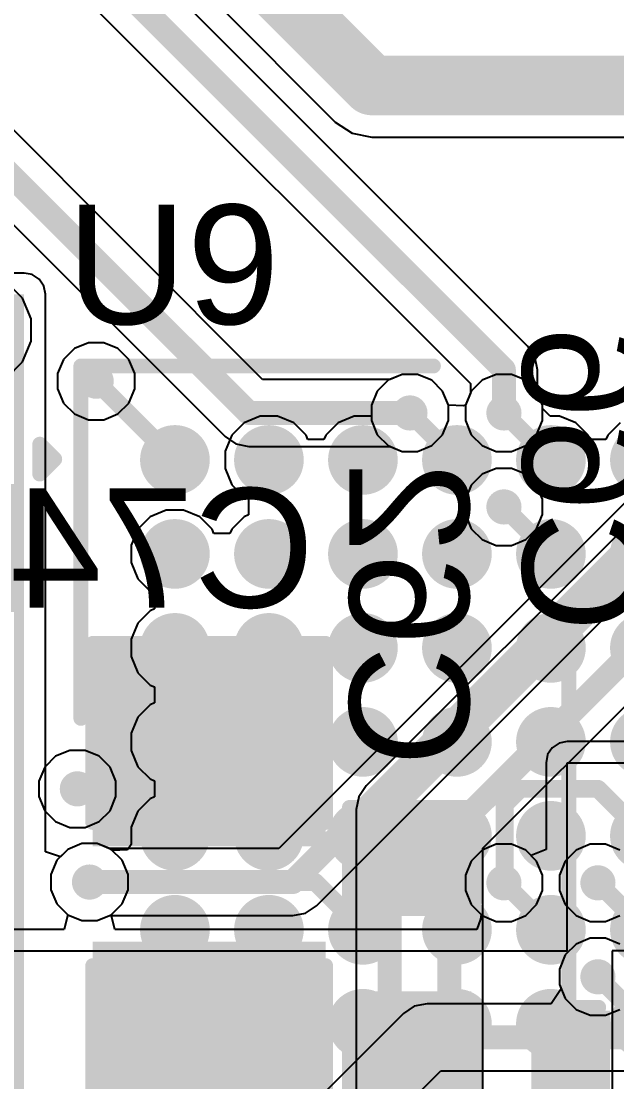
# Model space of a CAD drawing. Header units: inches. Extents: x 0 to 5376, y 0 to 5416.
# Drawn here: x 27.85 to 32.92, y 25.5 to 34.53 of the extents above; entities that cross this region are included whole.
import ezdxf

# ---------------------------------------------------------------- set-up
doc = ezdxf.new("R2010")
doc.units = ezdxf.units.IN
for name, color, linetype in [('Bottom Layer', 5, 'Continuous'), ('Bottom Overlay', 54, 'Continuous'), ('Bottom Paste', 16, 'Continuous'), ('Bottom Solder', 6, 'Continuous'), ('Layer 1', 16, 'Continuous'), ('Layer 2', 76, 'Continuous'), ('Top Layer', 1, 'Continuous'), ('Top Overlay', 2, 'Continuous'), ('Top Paste', 8, 'Continuous'), ('Top Solder', 216, 'Continuous'), ('Via Holes', 16, 'Continuous')]:
    doc.layers.add(name, color=color, linetype=linetype)
doc.styles.add('Arial', font='', dxfattribs={"height": 0.2})
doc.styles.get('Arial').set_extended_font_data('Arial')

msp = doc.modelspace()

# ---------------------------------------------------------------- hatches: boundary and pattern name
at = {"layer": 'Bottom Layer'}
h = msp.add_hatch(color=5, dxfattribs=at)
edge = h.paths.add_edge_path()
edge.add_arc((28.4895, 31.4675), 0.15, 0, 360)
h = msp.add_hatch(color=5, dxfattribs=at)
edge = h.paths.add_edge_path()
edge.add_arc((31.1598, 31.1972), 0.15, 0, 360)
h = msp.add_hatch(color=5, dxfattribs=at)
edge = h.paths.add_edge_path()
edge.add_arc((31.9598, 31.1972), 0.15, 0, 360)
h = msp.add_hatch(color=5, dxfattribs=at)
edge = h.paths.add_edge_path()
edge.add_arc((31.9598, 30.3972), 0.15, 0, 360)
for points in [[(30.3404, 29.134), (30.3404, 27.61), (28.5624, 27.61), (28.5624, 29.134)], [(30.7341, 27.737), (31.6231, 27.737), (31.6231, 26.975), (30.7341, 26.975)], [(30.3404, 26.594), (30.3404, 25.07), (28.5624, 25.07), (28.5624, 26.594)], [(30.7341, 26.213), (31.6231, 26.213), (31.6231, 25.451), (30.7341, 25.451)], [(32.3469, 25.4131), (32.3469, 26.0481), (32.8041, 26.0481), (32.8041, 25.4131)]]:
    msp.add_hatch(color=5, dxfattribs=at).paths.add_polyline_path(points)
h = msp.add_hatch(color=5, dxfattribs=at)
edge = h.paths.add_edge_path()
edge.add_arc((28.3298, 27.9972), 0.15, 0, 360)
h = msp.add_hatch(color=5, dxfattribs=at)
edge = h.paths.add_edge_path()
edge.add_arc((28.4329, 27.2036), 0.15, 0, 360)
h = msp.add_hatch(color=5, dxfattribs=at)
edge = h.paths.add_edge_path()
edge.add_arc((31.9598, 27.1972), 0.15, 0, 360)
h = msp.add_hatch(color=5, dxfattribs=at)
edge = h.paths.add_edge_path()
edge.add_arc((32.7598, 27.1972), 0.15, 0, 360)
h = msp.add_hatch(color=5, dxfattribs=at)
edge = h.paths.add_edge_path()
edge.add_arc((32.7598, 26.3972), 0.15, 0, 360)
at = {"layer": 'Bottom Paste'}
for points in [[(30.3404, 29.134), (30.3404, 27.61), (28.5624, 27.61), (28.5624, 29.134)], [(30.7341, 27.737), (31.6231, 27.737), (31.6231, 26.975), (30.7341, 26.975)], [(30.3404, 26.594), (30.3404, 25.07), (28.5624, 25.07), (28.5624, 26.594)], [(30.7341, 26.213), (31.6231, 26.213), (31.6231, 25.451), (30.7341, 25.451)], [(32.3469, 25.4131), (32.3469, 26.0481), (32.8041, 26.0481), (32.8041, 25.4131)]]:
    msp.add_hatch(color=16, dxfattribs=at).paths.add_polyline_path(points)
at = {"layer": 'Bottom Solder'}
for points in [[(30.442, 29.2356), (30.442, 27.5084), (28.4608, 27.5084), (28.4608, 29.2356)], [(30.6741, 27.797), (31.6831, 27.797), (31.6831, 26.915), (30.6741, 26.915)], [(30.442, 26.6956), (30.442, 24.9684), (28.4608, 24.9684), (28.4608, 26.6956)], [(30.6741, 26.273), (31.6831, 26.273), (31.6831, 25.391), (30.6741, 25.391)], [(32.2869, 25.3531), (32.2869, 26.1081), (32.8641, 26.1081), (32.8641, 25.3531)]]:
    msp.add_hatch(color=6, dxfattribs=at).paths.add_polyline_path(points)
at = {"layer": 'Layer 1'}
h = msp.add_hatch(color=16, dxfattribs=at)
edge = h.paths.add_edge_path()
edge.add_arc((28.4895, 31.4675), 0.15, 0, 360)
h = msp.add_hatch(color=16, dxfattribs=at)
edge = h.paths.add_edge_path()
edge.add_arc((31.1598, 31.1972), 0.15, 0, 360)
h = msp.add_hatch(color=16, dxfattribs=at)
edge = h.paths.add_edge_path()
edge.add_arc((31.9598, 31.1972), 0.15, 0, 360)
h = msp.add_hatch(color=16, dxfattribs=at)
edge = h.paths.add_edge_path()
edge.add_arc((31.9598, 30.3972), 0.15, 0, 360)
h = msp.add_hatch(color=16, dxfattribs=at)
edge = h.paths.add_edge_path()
edge.add_arc((28.3298, 27.9972), 0.15, 0, 360)
h = msp.add_hatch(color=16, dxfattribs=at)
edge = h.paths.add_edge_path()
edge.add_arc((28.4329, 27.2036), 0.15, 0, 360)
h = msp.add_hatch(color=16, dxfattribs=at)
edge = h.paths.add_edge_path()
edge.add_arc((31.9598, 27.1972), 0.15, 0, 360)
h = msp.add_hatch(color=16, dxfattribs=at)
edge = h.paths.add_edge_path()
edge.add_arc((32.7598, 27.1972), 0.15, 0, 360)
h = msp.add_hatch(color=16, dxfattribs=at)
edge = h.paths.add_edge_path()
edge.add_arc((32.7598, 26.3972), 0.15, 0, 360)
at = {"layer": 'Layer 2'}
h = msp.add_hatch(color=76, dxfattribs=at)
edge = h.paths.add_edge_path()
edge.add_arc((28.4895, 31.4675), 0.15, 0, 360)
h = msp.add_hatch(color=76, dxfattribs=at)
edge = h.paths.add_edge_path()
edge.add_arc((31.1598, 31.1972), 0.15, 0, 360)
h = msp.add_hatch(color=76, dxfattribs=at)
edge = h.paths.add_edge_path()
edge.add_arc((31.9598, 31.1972), 0.15, 0, 360)
h = msp.add_hatch(color=76, dxfattribs=at)
edge = h.paths.add_edge_path()
edge.add_arc((31.9598, 30.3972), 0.15, 0, 360)
h = msp.add_hatch(color=76, dxfattribs=at)
edge = h.paths.add_edge_path()
edge.add_arc((28.3298, 27.9972), 0.15, 0, 360)
h = msp.add_hatch(color=76, dxfattribs=at)
edge = h.paths.add_edge_path()
edge.add_arc((28.4329, 27.2036), 0.15, 0, 360)
h = msp.add_hatch(color=76, dxfattribs=at)
edge = h.paths.add_edge_path()
edge.add_arc((31.9598, 27.1972), 0.15, 0, 360)
h = msp.add_hatch(color=76, dxfattribs=at)
edge = h.paths.add_edge_path()
edge.add_arc((32.7598, 27.1972), 0.15, 0, 360)
h = msp.add_hatch(color=76, dxfattribs=at)
edge = h.paths.add_edge_path()
edge.add_arc((32.7598, 26.3972), 0.15, 0, 360)
at = {"layer": 'Top Layer'}
msp.add_hatch(color=1, dxfattribs=at).paths.add_polyline_path([(27.8766, 32.2072), (26.9876, 32.2072), (26.9876, 23.0634), (27.8766, 23.0634)])
h = msp.add_hatch(color=1, dxfattribs=at)
edge = h.paths.add_edge_path()
edge.add_arc((28.4895, 31.4675), 0.15, 0, 360)
h = msp.add_hatch(color=1, dxfattribs=at)
edge = h.paths.add_edge_path()
edge.add_arc((31.1598, 31.1972), 0.15, 0, 360)
h = msp.add_hatch(color=1, dxfattribs=at)
edge = h.paths.add_edge_path()
edge.add_arc((31.9598, 31.1972), 0.15, 0, 360)
h = msp.add_hatch(color=1, dxfattribs=at)
edge = h.paths.add_edge_path()
edge.add_arc((29.1598, 30.7972), 0.195, 0, 360)
h = msp.add_hatch(color=1, dxfattribs=at)
edge = h.paths.add_edge_path()
edge.add_arc((29.9598, 30.7972), 0.195, 0, 360)
h = msp.add_hatch(color=1, dxfattribs=at)
edge = h.paths.add_edge_path()
edge.add_arc((30.7598, 30.7972), 0.195, 0, 360)
h = msp.add_hatch(color=1, dxfattribs=at)
edge = h.paths.add_edge_path()
edge.add_arc((31.5598, 30.7972), 0.195, 0, 360)
h = msp.add_hatch(color=1, dxfattribs=at)
edge = h.paths.add_edge_path()
edge.add_arc((32.3598, 30.7972), 0.195, 0, 360)
h = msp.add_hatch(color=1, dxfattribs=at)
edge = h.paths.add_edge_path()
edge.add_arc((31.9598, 30.3972), 0.15, 0, 360)
h = msp.add_hatch(color=1, dxfattribs=at)
edge = h.paths.add_edge_path()
edge.add_arc((29.1598, 29.9972), 0.195, 0, 360)
h = msp.add_hatch(color=1, dxfattribs=at)
edge = h.paths.add_edge_path()
edge.add_arc((29.9598, 29.9972), 0.195, 0, 360)
h = msp.add_hatch(color=1, dxfattribs=at)
edge = h.paths.add_edge_path()
edge.add_arc((30.7598, 29.9972), 0.195, 0, 360)
h = msp.add_hatch(color=1, dxfattribs=at)
edge = h.paths.add_edge_path()
edge.add_arc((31.5598, 29.9972), 0.195, 0, 360)
h = msp.add_hatch(color=1, dxfattribs=at)
edge = h.paths.add_edge_path()
edge.add_arc((32.3598, 29.9972), 0.195, 0, 360)
h = msp.add_hatch(color=1, dxfattribs=at)
edge = h.paths.add_edge_path()
edge.add_arc((29.1598, 29.1972), 0.195, 0, 360)
h = msp.add_hatch(color=1, dxfattribs=at)
edge = h.paths.add_edge_path()
edge.add_arc((29.9598, 29.1972), 0.195, 0, 360)
h = msp.add_hatch(color=1, dxfattribs=at)
edge = h.paths.add_edge_path()
edge.add_arc((30.7598, 29.1972), 0.195, 0, 360)
h = msp.add_hatch(color=1, dxfattribs=at)
edge = h.paths.add_edge_path()
edge.add_arc((31.5598, 29.1972), 0.195, 0, 360)
h = msp.add_hatch(color=1, dxfattribs=at)
edge = h.paths.add_edge_path()
edge.add_arc((32.3598, 29.1972), 0.195, 0, 360)
h = msp.add_hatch(color=1, dxfattribs=at)
edge = h.paths.add_edge_path()
edge.add_arc((29.1598, 28.3972), 0.195, 0, 360)
h = msp.add_hatch(color=1, dxfattribs=at)
edge = h.paths.add_edge_path()
edge.add_arc((29.9598, 28.3972), 0.195, 0, 360)
h = msp.add_hatch(color=1, dxfattribs=at)
edge = h.paths.add_edge_path()
edge.add_arc((30.7598, 28.3972), 0.195, 0, 360)
h = msp.add_hatch(color=1, dxfattribs=at)
edge = h.paths.add_edge_path()
edge.add_arc((31.5598, 28.3972), 0.195, 0, 360)
h = msp.add_hatch(color=1, dxfattribs=at)
edge = h.paths.add_edge_path()
edge.add_arc((32.3598, 28.3972), 0.195, 0, 360)
h = msp.add_hatch(color=1, dxfattribs=at)
edge = h.paths.add_edge_path()
edge.add_arc((28.3298, 27.9972), 0.15, 0, 360)
h = msp.add_hatch(color=1, dxfattribs=at)
edge = h.paths.add_edge_path()
edge.add_arc((29.1598, 27.5972), 0.195, 0, 360)
h = msp.add_hatch(color=1, dxfattribs=at)
edge = h.paths.add_edge_path()
edge.add_arc((29.9598, 27.5972), 0.195, 0, 360)
h = msp.add_hatch(color=1, dxfattribs=at)
edge = h.paths.add_edge_path()
edge.add_arc((30.7598, 27.5972), 0.195, 0, 360)
h = msp.add_hatch(color=1, dxfattribs=at)
edge = h.paths.add_edge_path()
edge.add_arc((31.5598, 27.5972), 0.195, 0, 360)
h = msp.add_hatch(color=1, dxfattribs=at)
edge = h.paths.add_edge_path()
edge.add_arc((32.3598, 27.5972), 0.195, 0, 360)
h = msp.add_hatch(color=1, dxfattribs=at)
edge = h.paths.add_edge_path()
edge.add_arc((28.4329, 27.2036), 0.15, 0, 360)
h = msp.add_hatch(color=1, dxfattribs=at)
edge = h.paths.add_edge_path()
edge.add_arc((31.9598, 27.1972), 0.15, 0, 360)
h = msp.add_hatch(color=1, dxfattribs=at)
edge = h.paths.add_edge_path()
edge.add_arc((32.7598, 27.1972), 0.15, 0, 360)
h = msp.add_hatch(color=1, dxfattribs=at)
edge = h.paths.add_edge_path()
edge.add_arc((29.1598, 26.7972), 0.195, 0, 360)
h = msp.add_hatch(color=1, dxfattribs=at)
edge = h.paths.add_edge_path()
edge.add_arc((29.9598, 26.7972), 0.195, 0, 360)
h = msp.add_hatch(color=1, dxfattribs=at)
edge = h.paths.add_edge_path()
edge.add_arc((30.7598, 26.7972), 0.195, 0, 360)
h = msp.add_hatch(color=1, dxfattribs=at)
edge = h.paths.add_edge_path()
edge.add_arc((31.5598, 26.7972), 0.195, 0, 360)
h = msp.add_hatch(color=1, dxfattribs=at)
edge = h.paths.add_edge_path()
edge.add_arc((32.3598, 26.7972), 0.195, 0, 360)
h = msp.add_hatch(color=1, dxfattribs=at)
edge = h.paths.add_edge_path()
edge.add_arc((32.7598, 26.3972), 0.15, 0, 360)
h = msp.add_hatch(color=1, dxfattribs=at)
edge = h.paths.add_edge_path()
edge.add_arc((29.1598, 25.9972), 0.195, 0, 360)
h = msp.add_hatch(color=1, dxfattribs=at)
edge = h.paths.add_edge_path()
edge.add_arc((29.9598, 25.9972), 0.195, 0, 360)
h = msp.add_hatch(color=1, dxfattribs=at)
edge = h.paths.add_edge_path()
edge.add_arc((30.7598, 25.9972), 0.195, 0, 360)
h = msp.add_hatch(color=1, dxfattribs=at)
edge = h.paths.add_edge_path()
edge.add_arc((31.5598, 25.9972), 0.195, 0, 360)
h = msp.add_hatch(color=1, dxfattribs=at)
edge = h.paths.add_edge_path()
edge.add_arc((32.3598, 25.9972), 0.195, 0, 360)
at = {"layer": 'Top Paste'}
h = msp.add_hatch(color=8, dxfattribs=at)
edge = h.paths.add_edge_path()
edge.add_arc((29.1598, 30.7972), 0.195, 0, 360)
h = msp.add_hatch(color=8, dxfattribs=at)
edge = h.paths.add_edge_path()
edge.add_arc((29.9598, 30.7972), 0.195, 0, 360)
h = msp.add_hatch(color=8, dxfattribs=at)
edge = h.paths.add_edge_path()
edge.add_arc((30.7598, 30.7972), 0.195, 0, 360)
h = msp.add_hatch(color=8, dxfattribs=at)
edge = h.paths.add_edge_path()
edge.add_arc((31.5598, 30.7972), 0.195, 0, 360)
h = msp.add_hatch(color=8, dxfattribs=at)
edge = h.paths.add_edge_path()
edge.add_arc((32.3598, 30.7972), 0.195, 0, 360)
h = msp.add_hatch(color=8, dxfattribs=at)
edge = h.paths.add_edge_path()
edge.add_arc((29.1598, 29.9972), 0.195, 0, 360)
h = msp.add_hatch(color=8, dxfattribs=at)
edge = h.paths.add_edge_path()
edge.add_arc((29.9598, 29.9972), 0.195, 0, 360)
h = msp.add_hatch(color=8, dxfattribs=at)
edge = h.paths.add_edge_path()
edge.add_arc((30.7598, 29.9972), 0.195, 0, 360)
h = msp.add_hatch(color=8, dxfattribs=at)
edge = h.paths.add_edge_path()
edge.add_arc((31.5598, 29.9972), 0.195, 0, 360)
h = msp.add_hatch(color=8, dxfattribs=at)
edge = h.paths.add_edge_path()
edge.add_arc((32.3598, 29.9972), 0.195, 0, 360)
h = msp.add_hatch(color=8, dxfattribs=at)
edge = h.paths.add_edge_path()
edge.add_arc((29.1598, 29.1972), 0.195, 0, 360)
h = msp.add_hatch(color=8, dxfattribs=at)
edge = h.paths.add_edge_path()
edge.add_arc((29.9598, 29.1972), 0.195, 0, 360)
h = msp.add_hatch(color=8, dxfattribs=at)
edge = h.paths.add_edge_path()
edge.add_arc((30.7598, 29.1972), 0.195, 0, 360)
h = msp.add_hatch(color=8, dxfattribs=at)
edge = h.paths.add_edge_path()
edge.add_arc((31.5598, 29.1972), 0.195, 0, 360)
h = msp.add_hatch(color=8, dxfattribs=at)
edge = h.paths.add_edge_path()
edge.add_arc((32.3598, 29.1972), 0.195, 0, 360)
h = msp.add_hatch(color=8, dxfattribs=at)
edge = h.paths.add_edge_path()
edge.add_arc((29.1598, 28.3972), 0.195, 0, 360)
h = msp.add_hatch(color=8, dxfattribs=at)
edge = h.paths.add_edge_path()
edge.add_arc((29.9598, 28.3972), 0.195, 0, 360)
h = msp.add_hatch(color=8, dxfattribs=at)
edge = h.paths.add_edge_path()
edge.add_arc((30.7598, 28.3972), 0.195, 0, 360)
h = msp.add_hatch(color=8, dxfattribs=at)
edge = h.paths.add_edge_path()
edge.add_arc((31.5598, 28.3972), 0.195, 0, 360)
h = msp.add_hatch(color=8, dxfattribs=at)
edge = h.paths.add_edge_path()
edge.add_arc((32.3598, 28.3972), 0.195, 0, 360)
h = msp.add_hatch(color=8, dxfattribs=at)
edge = h.paths.add_edge_path()
edge.add_arc((29.1598, 27.5972), 0.195, 0, 360)
h = msp.add_hatch(color=8, dxfattribs=at)
edge = h.paths.add_edge_path()
edge.add_arc((29.9598, 27.5972), 0.195, 0, 360)
h = msp.add_hatch(color=8, dxfattribs=at)
edge = h.paths.add_edge_path()
edge.add_arc((30.7598, 27.5972), 0.195, 0, 360)
h = msp.add_hatch(color=8, dxfattribs=at)
edge = h.paths.add_edge_path()
edge.add_arc((31.5598, 27.5972), 0.195, 0, 360)
h = msp.add_hatch(color=8, dxfattribs=at)
edge = h.paths.add_edge_path()
edge.add_arc((32.3598, 27.5972), 0.195, 0, 360)
h = msp.add_hatch(color=8, dxfattribs=at)
edge = h.paths.add_edge_path()
edge.add_arc((29.1598, 26.7972), 0.195, 0, 360)
h = msp.add_hatch(color=8, dxfattribs=at)
edge = h.paths.add_edge_path()
edge.add_arc((29.9598, 26.7972), 0.195, 0, 360)
h = msp.add_hatch(color=8, dxfattribs=at)
edge = h.paths.add_edge_path()
edge.add_arc((30.7598, 26.7972), 0.195, 0, 360)
h = msp.add_hatch(color=8, dxfattribs=at)
edge = h.paths.add_edge_path()
edge.add_arc((31.5598, 26.7972), 0.195, 0, 360)
h = msp.add_hatch(color=8, dxfattribs=at)
edge = h.paths.add_edge_path()
edge.add_arc((32.3598, 26.7972), 0.195, 0, 360)
h = msp.add_hatch(color=8, dxfattribs=at)
edge = h.paths.add_edge_path()
edge.add_arc((29.1598, 25.9972), 0.195, 0, 360)
h = msp.add_hatch(color=8, dxfattribs=at)
edge = h.paths.add_edge_path()
edge.add_arc((29.9598, 25.9972), 0.195, 0, 360)
h = msp.add_hatch(color=8, dxfattribs=at)
edge = h.paths.add_edge_path()
edge.add_arc((30.7598, 25.9972), 0.195, 0, 360)
h = msp.add_hatch(color=8, dxfattribs=at)
edge = h.paths.add_edge_path()
edge.add_arc((31.5598, 25.9972), 0.195, 0, 360)
h = msp.add_hatch(color=8, dxfattribs=at)
edge = h.paths.add_edge_path()
edge.add_arc((32.3598, 25.9972), 0.195, 0, 360)
at = {"layer": 'Top Solder'}
h = msp.add_hatch(color=216, dxfattribs=at)
edge = h.paths.add_edge_path()
edge.add_arc((29.1598, 30.7972), 0.2966, 0, 360)
h = msp.add_hatch(color=216, dxfattribs=at)
edge = h.paths.add_edge_path()
edge.add_arc((29.9598, 30.7972), 0.2966, 0, 360)
h = msp.add_hatch(color=216, dxfattribs=at)
edge = h.paths.add_edge_path()
edge.add_arc((30.7598, 30.7972), 0.2966, 0, 360)
h = msp.add_hatch(color=216, dxfattribs=at)
edge = h.paths.add_edge_path()
edge.add_arc((31.5598, 30.7972), 0.2966, 0, 360)
h = msp.add_hatch(color=216, dxfattribs=at)
edge = h.paths.add_edge_path()
edge.add_arc((32.3598, 30.7972), 0.2966, 0, 360)
h = msp.add_hatch(color=216, dxfattribs=at)
edge = h.paths.add_edge_path()
edge.add_arc((33.1598, 30.7972), 0.2966, 0, 360)
h = msp.add_hatch(color=216, dxfattribs=at)
edge = h.paths.add_edge_path()
edge.add_arc((29.1598, 29.9972), 0.2966, 0, 360)
h = msp.add_hatch(color=216, dxfattribs=at)
edge = h.paths.add_edge_path()
edge.add_arc((29.9598, 29.9972), 0.2966, 0, 360)
h = msp.add_hatch(color=216, dxfattribs=at)
edge = h.paths.add_edge_path()
edge.add_arc((30.7598, 29.9972), 0.2966, 0, 360)
h = msp.add_hatch(color=216, dxfattribs=at)
edge = h.paths.add_edge_path()
edge.add_arc((31.5598, 29.9972), 0.2966, 0, 360)
h = msp.add_hatch(color=216, dxfattribs=at)
edge = h.paths.add_edge_path()
edge.add_arc((32.3598, 29.9972), 0.2966, 0, 360)
h = msp.add_hatch(color=216, dxfattribs=at)
edge = h.paths.add_edge_path()
edge.add_arc((33.1598, 29.9972), 0.2966, 0, 360)
h = msp.add_hatch(color=216, dxfattribs=at)
edge = h.paths.add_edge_path()
edge.add_arc((29.1598, 29.1972), 0.2966, 0, 360)
h = msp.add_hatch(color=216, dxfattribs=at)
edge = h.paths.add_edge_path()
edge.add_arc((29.9598, 29.1972), 0.2966, 0, 360)
h = msp.add_hatch(color=216, dxfattribs=at)
edge = h.paths.add_edge_path()
edge.add_arc((30.7598, 29.1972), 0.2966, 0, 360)
h = msp.add_hatch(color=216, dxfattribs=at)
edge = h.paths.add_edge_path()
edge.add_arc((31.5598, 29.1972), 0.2966, 0, 360)
h = msp.add_hatch(color=216, dxfattribs=at)
edge = h.paths.add_edge_path()
edge.add_arc((32.3598, 29.1972), 0.2966, 0, 360)
h = msp.add_hatch(color=216, dxfattribs=at)
edge = h.paths.add_edge_path()
edge.add_arc((33.1598, 29.1972), 0.2966, 0, 360)
h = msp.add_hatch(color=216, dxfattribs=at)
edge = h.paths.add_edge_path()
edge.add_arc((29.1598, 28.3972), 0.2966, 0, 360)
h = msp.add_hatch(color=216, dxfattribs=at)
edge = h.paths.add_edge_path()
edge.add_arc((29.9598, 28.3972), 0.2966, 0, 360)
h = msp.add_hatch(color=216, dxfattribs=at)
edge = h.paths.add_edge_path()
edge.add_arc((30.7598, 28.3972), 0.2966, 0, 360)
h = msp.add_hatch(color=216, dxfattribs=at)
edge = h.paths.add_edge_path()
edge.add_arc((31.5598, 28.3972), 0.2966, 0, 360)
h = msp.add_hatch(color=216, dxfattribs=at)
edge = h.paths.add_edge_path()
edge.add_arc((32.3598, 28.3972), 0.2966, 0, 360)
h = msp.add_hatch(color=216, dxfattribs=at)
edge = h.paths.add_edge_path()
edge.add_arc((33.1598, 28.3972), 0.2966, 0, 360)
h = msp.add_hatch(color=216, dxfattribs=at)
edge = h.paths.add_edge_path()
edge.add_arc((29.1598, 27.5972), 0.2966, 0, 360)
h = msp.add_hatch(color=216, dxfattribs=at)
edge = h.paths.add_edge_path()
edge.add_arc((29.9598, 27.5972), 0.2966, 0, 360)
h = msp.add_hatch(color=216, dxfattribs=at)
edge = h.paths.add_edge_path()
edge.add_arc((30.7598, 27.5972), 0.2966, 0, 360)
h = msp.add_hatch(color=216, dxfattribs=at)
edge = h.paths.add_edge_path()
edge.add_arc((31.5598, 27.5972), 0.2966, 0, 360)
h = msp.add_hatch(color=216, dxfattribs=at)
edge = h.paths.add_edge_path()
edge.add_arc((32.3598, 27.5972), 0.2966, 0, 360)
h = msp.add_hatch(color=216, dxfattribs=at)
edge = h.paths.add_edge_path()
edge.add_arc((33.1598, 27.5972), 0.2966, 0, 360)
h = msp.add_hatch(color=216, dxfattribs=at)
edge = h.paths.add_edge_path()
edge.add_arc((29.1598, 26.7972), 0.2966, 0, 360)
h = msp.add_hatch(color=216, dxfattribs=at)
edge = h.paths.add_edge_path()
edge.add_arc((29.9598, 26.7972), 0.2966, 0, 360)
h = msp.add_hatch(color=216, dxfattribs=at)
edge = h.paths.add_edge_path()
edge.add_arc((30.7598, 26.7972), 0.2966, 0, 360)
h = msp.add_hatch(color=216, dxfattribs=at)
edge = h.paths.add_edge_path()
edge.add_arc((31.5598, 26.7972), 0.2966, 0, 360)
h = msp.add_hatch(color=216, dxfattribs=at)
edge = h.paths.add_edge_path()
edge.add_arc((32.3598, 26.7972), 0.2966, 0, 360)
h = msp.add_hatch(color=216, dxfattribs=at)
edge = h.paths.add_edge_path()
edge.add_arc((33.1598, 26.7972), 0.2966, 0, 360)
h = msp.add_hatch(color=216, dxfattribs=at)
edge = h.paths.add_edge_path()
edge.add_arc((29.1598, 25.9972), 0.2966, 0, 360)
h = msp.add_hatch(color=216, dxfattribs=at)
edge = h.paths.add_edge_path()
edge.add_arc((29.9598, 25.9972), 0.2966, 0, 360)
h = msp.add_hatch(color=216, dxfattribs=at)
edge = h.paths.add_edge_path()
edge.add_arc((30.7598, 25.9972), 0.2966, 0, 360)
h = msp.add_hatch(color=216, dxfattribs=at)
edge = h.paths.add_edge_path()
edge.add_arc((31.5598, 25.9972), 0.2966, 0, 360)
h = msp.add_hatch(color=216, dxfattribs=at)
edge = h.paths.add_edge_path()
edge.add_arc((32.3598, 25.9972), 0.2966, 0, 360)
h = msp.add_hatch(color=216, dxfattribs=at)
edge = h.paths.add_edge_path()
edge.add_arc((33.1598, 25.9972), 0.2966, 0, 360)
at = {"layer": 'Via Holes'}
h = msp.add_hatch(color=7, dxfattribs=at)
edge = h.paths.add_edge_path()
edge.add_arc((28.4895, 31.4675), 0.1, 0, 360)
h = msp.add_hatch(color=7, dxfattribs=at)
edge = h.paths.add_edge_path()
edge.add_arc((31.1598, 31.1972), 0.1, 0, 360)
h = msp.add_hatch(color=7, dxfattribs=at)
edge = h.paths.add_edge_path()
edge.add_arc((31.9598, 31.1972), 0.1, 0, 360)
h = msp.add_hatch(color=7, dxfattribs=at)
edge = h.paths.add_edge_path()
edge.add_arc((31.9598, 30.3972), 0.1, 0, 360)
h = msp.add_hatch(color=7, dxfattribs=at)
edge = h.paths.add_edge_path()
edge.add_arc((28.3298, 27.9972), 0.1, 0, 360)
h = msp.add_hatch(color=7, dxfattribs=at)
edge = h.paths.add_edge_path()
edge.add_arc((28.4329, 27.2036), 0.1, 0, 360)
h = msp.add_hatch(color=7, dxfattribs=at)
edge = h.paths.add_edge_path()
edge.add_arc((31.9598, 27.1972), 0.1, 0, 360)
h = msp.add_hatch(color=7, dxfattribs=at)
edge = h.paths.add_edge_path()
edge.add_arc((32.7598, 27.1972), 0.1, 0, 360)
h = msp.add_hatch(color=7, dxfattribs=at)
edge = h.paths.add_edge_path()
edge.add_arc((32.7598, 26.3972), 0.1, 0, 360)

# ---------------------------------------------------------------- linework, layer by layer
at = {"layer": 'Bottom Layer'}
for p, q in [((29.9062, 31.4821), (21.8265, 39.5618)), ((32.1612, 31.767), (24.3665, 39.5618)), ((21.4236, 39.1589), (29.5868, 30.9958)), ((23.9636, 39.1589), (31.6749, 31.4476)), ((27.8625, 32.1731), (27.7281, 32.3075)), ((27.9352, 31.9974), (27.8625, 32.1731)), ((27.9352, 31.8074), (27.9352, 31.9974)), ((27.8625, 31.6317), (27.9352, 31.8074)), ((32.223, 31.6746), (32.1612, 31.767)), ((32.1612, 31.767), (32.1612, 31.767)), ((27.7281, 31.4973), (27.8625, 31.6317)), ((32.2447, 31.5656), (32.223, 31.6746)), ((31.0946, 31.525), (30.991, 31.4821)), ((31.225, 31.525), (31.0946, 31.525)), ((31.3455, 31.4751), (31.225, 31.525)), ((32.2447, 31.366), (32.2447, 31.5656)), ((32.2447, 31.5656), (32.2447, 31.5656)), ((30.991, 31.4821), (29.9062, 31.4821)), ((31.4377, 31.3829), (31.3455, 31.4751)), ((31.6749, 31.4476), (31.6749, 31.366)), ((31.4876, 31.2624), (31.4377, 31.3829)), ((31.6749, 31.366), (31.632, 31.2624)), ((32.2876, 31.2624), (32.2447, 31.366)), ((31.4876, 31.132), (31.4876, 31.2624)), ((31.632, 31.2624), (31.632, 31.132)), ((32.2876, 31.132), (32.2876, 31.2624)), ((31.4377, 31.0115), (31.4876, 31.132)), ((31.632, 31.132), (31.6819, 31.0115)), ((32.2377, 31.0115), (32.2876, 31.132)), ((29.5868, 30.9958), (29.5868, 30.9958)), ((29.5868, 30.9958), (29.6792, 30.934)), ((31.3455, 30.9193), (31.4377, 31.0115)), ((31.6819, 31.0115), (31.7741, 30.9193)), ((32.1455, 30.9193), (32.2377, 31.0115)), ((29.6792, 30.934), (29.7882, 30.9123)), ((29.7882, 30.9123), (30.991, 30.9123)), ((30.991, 30.9123), (31.0946, 30.8694)), ((31.225, 30.8694), (31.3455, 30.9193)), ((31.7741, 30.9193), (31.8946, 30.8694)), ((32.025, 30.8694), (32.1455, 30.9193)), ((31.0946, 30.8694), (31.225, 30.8694)), ((31.8946, 30.8694), (32.025, 30.8694)), ((32.43, 28.3871), (32.3712, 28.3478)), ((32.4994, 28.4009), (32.43, 28.3871)), ((35.5596, 28.4009), (32.4994, 28.4009)), ((32.3319, 28.289), (32.3181, 28.2196)), ((32.3712, 28.3478), (32.3319, 28.289)), ((32.3181, 28.2196), (32.3181, 27.4821)), ((32.4994, 26.6194), (32.4994, 28.2196)), ((32.4994, 28.2196), (35.5596, 28.2196)), ((28.2472, 27.4815), (28.155, 27.3893)), ((28.3677, 27.5314), (28.2472, 27.4815)), ((28.4981, 27.5314), (28.3677, 27.5314)), ((28.6186, 27.4815), (28.4981, 27.5314)), ((28.7108, 27.3893), (28.6186, 27.4815)), ((31.7741, 27.4751), (31.6819, 27.3829)), ((31.8946, 27.525), (31.7741, 27.4751)), ((32.025, 27.525), (31.8946, 27.525)), ((32.1455, 27.4751), (32.025, 27.525)), ((32.1911, 27.4295), (32.1455, 27.4751)), ((32.3181, 27.4821), (32.1911, 27.4295)), ((28.155, 27.3893), (28.1051, 27.2688)), ((28.7607, 27.2688), (28.7108, 27.3893)), ((31.6819, 27.3829), (31.632, 27.2624)), ((28.1051, 27.2688), (28.1051, 27.1384)), ((28.7607, 27.1384), (28.7607, 27.2688)), ((31.632, 27.2624), (31.632, 27.132)), ((28.1051, 27.1384), (28.155, 27.0179)), ((28.7108, 27.0179), (28.7607, 27.1384)), ((31.632, 27.132), (31.6819, 27.0115)), ((28.155, 27.0179), (28.2452, 26.9277)), ((28.6206, 26.9277), (28.7108, 27.0179)), ((31.6819, 27.0115), (31.7657, 26.9277)), ((28.245, 26.9165), (28.2172, 26.8007)), ((28.2452, 26.9277), (28.245, 26.9165)), ((28.6208, 26.9165), (28.6206, 26.9277)), ((28.6486, 26.8007), (28.6208, 26.9165)), ((31.7657, 26.9277), (31.762, 26.8877)), ((31.762, 26.8877), (31.7286, 26.8007)), ((28.2172, 26.8007), (25.9386, 26.8007)), ((31.7286, 26.8007), (28.6486, 26.8007)), ((25.9386, 26.6194), (32.4994, 26.6194)), ((33.3184, 26.6194), (32.8804, 26.6194)), ((32.8804, 26.6194), (32.8804, 24.4858))]:
    msp.add_line(p, q, dxfattribs=at)
at = {"layer": 'Bottom Layer', "const_width": 0.2032}
for points in [[(20.8534, 40.132), (29.7882, 31.1972)], [(23.3934, 40.132), (31.9598, 31.5656)], [(31.9598, 31.1972), (31.9598, 31.5656)], [(29.7882, 31.1972), (31.1598, 31.1972)]]:
    msp.add_lwpolyline(points, dxfattribs=at)
at = {"layer": 'Bottom Layer', "const_width": 0.1016}
for points in [[(31.909, 31.5656, 1), (32.0106, 31.5656, 1)], [(31.909, 31.5656, 1), (32.0106, 31.5656, 1)], [(29.7374, 31.1972, 1), (29.839, 31.1972, 1)], [(29.7374, 31.1972, 1), (29.839, 31.1972, 1)], [(31.109, 31.1972, 1), (31.2106, 31.1972, 1)], [(31.909, 31.1972, 1), (32.0106, 31.1972, 1)]]:
    msp.add_lwpolyline(points, format="xyb", close=True, dxfattribs=at)
at = {"layer": 'Bottom Overlay', "const_width": 0.127}
for points in [[(32.512, 29.2608), (32.5374, 29.2862)], [(28.4608, 29.2356), (30.442, 29.2356)], [(28.4608, 27.7116), (28.4608, 29.2356)], [(30.442, 27.7116), (30.442, 29.2356)], [(32.512, 26.137), (32.512, 29.2608)], [(30.6452, 27.8386), (31.712, 27.8386)], [(30.6452, 27.0512), (30.6452, 27.8386)], [(31.712, 27.0512), (31.712, 27.8386)], [(28.4608, 24.9684), (28.4608, 26.4924)], [(30.442, 24.9684), (30.442, 26.4924)], [(30.6452, 25.3494), (30.6452, 26.1368)], [(31.712, 25.3494), (31.712, 26.1368)], [(32.258, 26.137), (32.766, 26.137)], [(32.258, 25.3242), (32.258, 26.137)]]:
    msp.add_lwpolyline(points, dxfattribs=at)
at = {"layer": 'Bottom Overlay', "const_width": 0.0635}
for points in [[(32.5057, 29.2862, 1), (32.5691, 29.2862, 1)], [(28.429, 29.2356, 1), (28.4925, 29.2356, 1)], [(28.429, 29.2356, 1), (28.4925, 29.2356, 1)], [(30.4102, 29.2356, 1), (30.4737, 29.2356, 1)], [(30.4102, 29.2356, 1), (30.4737, 29.2356, 1)], [(32.4802, 29.2608, 1), (32.5438, 29.2608, 1)], [(32.4802, 29.2608, 1), (32.5438, 29.2608, 1)], [(30.6134, 27.8386, 1), (30.6769, 27.8386, 1)], [(30.6134, 27.8386, 1), (30.6769, 27.8386, 1)], [(31.6802, 27.8386, 1), (31.7437, 27.8386, 1)], [(31.6802, 27.8386, 1), (31.7437, 27.8386, 1)], [(28.429, 27.7116, 1), (28.4925, 27.7116, 1)], [(30.4102, 27.7116, 1), (30.4737, 27.7116, 1)], [(30.6134, 27.0512, 1), (30.6769, 27.0512, 1)], [(31.6802, 27.0512, 1), (31.7437, 27.0512, 1)], [(28.429, 26.4924, 1), (28.4925, 26.4924, 1)], [(30.4102, 26.4924, 1), (30.4737, 26.4924, 1)], [(30.6134, 26.1368, 1), (30.6769, 26.1368, 1)], [(31.6802, 26.1368, 1), (31.7437, 26.1368, 1)], [(32.2263, 26.137, 1), (32.2897, 26.137, 1)], [(32.2263, 26.137, 1), (32.2897, 26.137, 1)], [(32.4802, 26.137, 1), (32.5438, 26.137, 1)], [(32.7343, 26.137, 1), (32.7978, 26.137, 1)]]:
    msp.add_lwpolyline(points, format="xyb", close=True, dxfattribs=at)
at = {"layer": 'Layer 1'}
for p, q in [((27.8625, 32.1731), (27.7281, 32.3075)), ((27.9352, 31.9974), (27.8625, 32.1731)), ((27.9352, 31.8074), (27.9352, 31.9974)), ((27.8625, 31.6317), (27.9352, 31.8074)), ((27.7281, 31.4973), (27.8625, 31.6317)), ((31.0946, 31.525), (30.9741, 31.4751)), ((31.225, 31.525), (31.0946, 31.525)), ((31.3455, 31.4751), (31.225, 31.525)), ((31.8946, 31.525), (31.7741, 31.4751)), ((32.025, 31.525), (31.8946, 31.525)), ((32.1455, 31.4751), (32.025, 31.525)), ((30.9741, 31.4751), (30.8819, 31.3829)), ((31.4377, 31.3829), (31.3455, 31.4751)), ((31.7741, 31.4751), (31.6819, 31.3829)), ((32.2377, 31.3829), (32.1455, 31.4751)), ((30.8819, 31.3829), (30.832, 31.2624)), ((31.4876, 31.2624), (31.4377, 31.3829)), ((31.6819, 31.3829), (31.632, 31.2624)), ((32.2876, 31.2624), (32.2377, 31.3829)), ((30.832, 31.2624), (30.832, 31.132)), ((31.4876, 31.132), (31.4876, 31.2624)), ((31.632, 31.2624), (31.632, 31.132)), ((32.2876, 31.132), (32.2876, 31.2624)), ((30.832, 31.132), (30.8819, 31.0115)), ((31.4377, 31.0115), (31.4876, 31.132)), ((31.632, 31.132), (31.6819, 31.0115)), ((32.2377, 31.0115), (32.2876, 31.132)), ((30.8819, 31.0115), (30.9741, 30.9193)), ((31.3455, 30.9193), (31.4377, 31.0115)), ((31.6819, 31.0115), (31.7741, 30.9193)), ((32.1455, 30.9193), (32.2377, 31.0115)), ((30.9741, 30.9193), (31.0946, 30.8694)), ((31.225, 30.8694), (31.3455, 30.9193)), ((31.7741, 30.9193), (31.8946, 30.8694)), ((32.025, 30.8694), (32.1455, 30.9193)), ((31.0946, 30.8694), (31.225, 30.8694)), ((31.8946, 30.8694), (32.025, 30.8694)), ((33.1803, 30.6242), (30.0446, 27.4885)), ((30.364, 27.0022), (33.6666, 30.3048)), ((28.2472, 27.4815), (28.155, 27.3893)), ((28.3677, 27.5314), (28.2472, 27.4815)), ((28.4981, 27.5314), (28.3677, 27.5314)), ((28.6017, 27.4885), (28.4981, 27.5314)), ((30.0446, 27.4885), (28.6017, 27.4885)), ((31.7741, 27.4751), (31.6819, 27.3829)), ((31.8946, 27.525), (31.7741, 27.4751)), ((32.025, 27.525), (31.8946, 27.525)), ((32.1455, 27.4751), (32.025, 27.525)), ((32.2377, 27.3829), (32.1455, 27.4751)), ((32.5741, 27.4751), (32.4819, 27.3829)), ((32.6946, 27.525), (32.5741, 27.4751)), ((32.825, 27.525), (32.6946, 27.525)), ((32.9455, 27.4751), (32.825, 27.525)), ((28.155, 27.3893), (28.1051, 27.2688)), ((31.6819, 27.3829), (31.632, 27.2624)), ((32.2876, 27.2624), (32.2377, 27.3829)), ((32.4819, 27.3829), (32.432, 27.2624)), ((28.1051, 27.2688), (28.1051, 27.1384)), ((31.632, 27.2624), (31.632, 27.132)), ((32.2876, 27.132), (32.2876, 27.2624)), ((32.432, 27.2624), (32.432, 27.132)), ((28.1051, 27.1384), (28.155, 27.0179)), ((31.632, 27.132), (31.6819, 27.0115)), ((32.2377, 27.0115), (32.2876, 27.132)), ((32.432, 27.132), (32.4819, 27.0115)), ((28.155, 27.0179), (28.2472, 26.9257)), ((30.2716, 26.9404), (30.364, 27.0022)), ((31.6819, 27.0115), (31.7741, 26.9193)), ((32.1455, 26.9193), (32.2377, 27.0115)), ((32.4819, 27.0115), (32.5741, 26.9193)), ((28.2472, 26.9257), (28.3677, 26.8758)), ((28.4981, 26.8758), (28.6017, 26.9187)), ((28.6017, 26.9187), (30.1626, 26.9187)), ((30.1626, 26.9187), (30.2716, 26.9404)), ((30.1626, 26.9187), (30.1626, 26.9187)), ((31.7741, 26.9193), (31.8946, 26.8694)), ((32.025, 26.8694), (32.1455, 26.9193)), ((32.5741, 26.9193), (32.6946, 26.8694)), ((32.825, 26.8694), (32.9455, 26.9193)), ((28.3677, 26.8758), (28.4981, 26.8758)), ((31.8946, 26.8694), (32.025, 26.8694)), ((32.6946, 26.8694), (32.825, 26.8694)), ((32.6946, 26.725), (32.5741, 26.6751)), ((32.825, 26.725), (32.6946, 26.725)), ((32.9455, 26.6751), (32.825, 26.725)), ((32.5741, 26.6751), (32.4819, 26.5829)), ((32.4819, 26.5829), (32.432, 26.4624)), ((32.432, 26.4624), (32.432, 26.332)), ((32.4475, 26.2947), (32.3626, 26.1677)), ((32.432, 26.332), (32.4475, 26.2947)), ((31.1966, 26.146), (31.1042, 26.0842)), ((31.3056, 26.1677), (31.1966, 26.146)), ((32.3626, 26.1677), (31.3056, 26.1677)), ((31.1042, 26.0842), (30.1584, 25.1384)), ((31.1042, 26.0842), (31.1042, 26.0842)), ((30.6447, 24.819), (31.4236, 25.5979)), ((31.4236, 25.5979), (34.6922, 25.5979))]:
    msp.add_line(p, q, dxfattribs=at)
at = {"layer": 'Layer 1', "const_width": 0.2032}
for points in [[(30.1626, 27.2036), (33.4652, 30.5062)], [(28.4329, 27.2036), (30.1626, 27.2036)], [(30.3598, 24.937), (31.3056, 25.8828)], [(31.3056, 25.8828), (36.2454, 25.8828)]]:
    msp.add_lwpolyline(points, dxfattribs=at)
at = {"layer": 'Layer 1', "const_width": 0.1016}
for points in [[(28.3821, 27.2036, 1), (28.4837, 27.2036, 1)], [(30.1118, 27.2036, 1), (30.2134, 27.2036, 1)], [(30.1118, 27.2036, 1), (30.2134, 27.2036, 1)], [(31.2548, 25.8828, 1), (31.3564, 25.8828, 1)], [(31.2548, 25.8828, 1), (31.3564, 25.8828, 1)]]:
    msp.add_lwpolyline(points, format="xyb", close=True, dxfattribs=at)
at = {"layer": 'Layer 2'}
for p, q in [((35.2497, 32.4848), (30.7866, 28.0217)), ((28.4243, 31.7953), (28.3039, 31.7453)), ((28.5548, 31.7953), (28.4243, 31.7953)), ((28.6752, 31.7453), (28.5548, 31.7953)), ((31.7809, 27.4918), (36.1378, 31.8487)), ((28.3039, 31.7453), (28.2117, 31.6531)), ((28.7674, 31.6531), (28.6752, 31.7453)), ((28.2117, 31.6531), (28.1617, 31.5327)), ((28.8173, 31.5327), (28.7674, 31.6531)), ((28.1617, 31.5327), (28.1617, 31.4022)), ((28.8173, 31.4022), (28.8173, 31.5327)), ((31.0946, 31.525), (30.9741, 31.4751)), ((31.225, 31.525), (31.0946, 31.525)), ((31.3455, 31.4751), (31.225, 31.525)), ((31.8946, 31.525), (31.7741, 31.4751)), ((32.025, 31.525), (31.8946, 31.525)), ((32.1455, 31.4751), (32.025, 31.525)), ((30.9741, 31.4751), (30.8819, 31.3829)), ((31.4377, 31.3829), (31.3455, 31.4751)), ((31.7741, 31.4751), (31.6819, 31.3829)), ((32.2377, 31.3829), (32.1455, 31.4751)), ((28.1617, 31.4022), (28.2117, 31.2818)), ((28.7674, 31.2818), (28.8173, 31.4022)), ((30.8819, 31.3829), (30.832, 31.2624)), ((31.4876, 31.2624), (31.4377, 31.3829)), ((31.6819, 31.3829), (31.632, 31.2624)), ((32.2876, 31.2624), (32.2377, 31.3829)), ((28.2117, 31.2818), (28.3039, 31.1896)), ((28.6752, 31.1896), (28.7674, 31.2818)), ((30.832, 31.2624), (30.832, 31.132)), ((31.4876, 31.132), (31.4876, 31.2624)), ((31.632, 31.2624), (31.632, 31.132)), ((32.2876, 31.132), (32.2876, 31.2624)), ((28.3039, 31.1896), (28.4243, 31.1397)), ((28.5548, 31.1397), (28.6752, 31.1896)), ((28.4243, 31.1397), (28.5548, 31.1397)), ((30.832, 31.132), (30.8819, 31.0115)), ((31.4377, 31.0115), (31.4876, 31.132)), ((31.632, 31.132), (31.6819, 31.0115)), ((32.2377, 31.0115), (32.2876, 31.132)), ((30.8819, 31.0115), (30.9741, 30.9193)), ((31.3455, 30.9193), (31.4377, 31.0115)), ((31.6819, 31.0115), (31.7741, 30.9193)), ((32.1455, 30.9193), (32.2377, 31.0115)), ((30.9741, 30.9193), (31.0946, 30.8694)), ((31.225, 30.8694), (31.3455, 30.9193)), ((31.7741, 30.9193), (31.8946, 30.8694)), ((32.025, 30.8694), (32.1455, 30.9193)), ((31.0946, 30.8694), (31.225, 30.8694)), ((31.8946, 30.8694), (32.025, 30.8694)), ((31.8946, 30.725), (31.7741, 30.6751)), ((32.025, 30.725), (31.8946, 30.725)), ((32.1455, 30.6751), (32.025, 30.725)), ((31.7741, 30.6751), (31.6819, 30.5829)), ((32.2377, 30.5829), (32.1455, 30.6751)), ((31.6819, 30.5829), (31.632, 30.4624)), ((32.2876, 30.4624), (32.2377, 30.5829)), ((31.632, 30.4624), (31.632, 30.332)), ((32.2876, 30.332), (32.2876, 30.4624)), ((31.632, 30.332), (31.6819, 30.2115)), ((32.2377, 30.2115), (32.2876, 30.332)), ((31.6819, 30.2115), (31.7741, 30.1193)), ((32.1455, 30.1193), (32.2377, 30.2115)), ((31.7741, 30.1193), (31.8946, 30.0694)), ((31.8946, 30.0694), (32.025, 30.0694)), ((32.025, 30.0694), (32.1455, 30.1193)), ((28.1441, 28.2751), (28.0519, 28.1829)), ((28.2646, 28.325), (28.1441, 28.2751)), ((28.395, 28.325), (28.2646, 28.325)), ((28.5155, 28.2751), (28.395, 28.325)), ((28.6077, 28.1829), (28.5155, 28.2751)), ((28.0519, 28.1829), (28.002, 28.0624)), ((28.6576, 28.0624), (28.6077, 28.1829)), ((28.002, 28.0624), (28.002, 27.932)), ((28.6576, 27.932), (28.6576, 28.0624)), ((30.7866, 28.0217), (30.7248, 27.9292)), ((28.002, 27.932), (28.0519, 27.8115)), ((28.6077, 27.8115), (28.6576, 27.932)), ((30.7248, 27.9292), (30.7031, 27.8202)), ((28.0519, 27.8115), (28.1441, 27.7193)), ((28.5155, 27.7193), (28.6077, 27.8115)), ((30.7031, 27.8202), (30.7031, 27.8202)), ((30.7031, 27.8202), (30.7031, 23.4971)), ((28.1441, 27.7193), (28.2646, 27.6694)), ((28.395, 27.6694), (28.5155, 27.7193)), ((28.2646, 27.6694), (28.395, 27.6694)), ((28.2472, 27.4815), (28.155, 27.3893)), ((28.3677, 27.5314), (28.2472, 27.4815)), ((28.4981, 27.5314), (28.3677, 27.5314)), ((28.6186, 27.4815), (28.4981, 27.5314)), ((28.7108, 27.3893), (28.6186, 27.4815)), ((31.7809, 23.779), (31.7809, 27.4918)), ((32.5741, 27.4751), (32.4819, 27.3829)), ((32.6946, 27.525), (32.5741, 27.4751)), ((32.825, 27.525), (32.6946, 27.525)), ((32.9455, 27.4751), (32.825, 27.525)), ((28.155, 27.3893), (28.1051, 27.2688)), ((28.7607, 27.2688), (28.7108, 27.3893)), ((32.4819, 27.3829), (32.432, 27.2624)), ((28.1051, 27.2688), (28.1051, 27.1384)), ((28.7607, 27.1384), (28.7607, 27.2688)), ((32.432, 27.2624), (32.432, 27.132)), ((28.1051, 27.1384), (28.155, 27.0179)), ((28.7108, 27.0179), (28.7607, 27.1384)), ((32.432, 27.132), (32.4819, 27.0115)), ((28.155, 27.0179), (28.2472, 26.9257)), ((28.6186, 26.9257), (28.7108, 27.0179)), ((32.4819, 27.0115), (32.5741, 26.9193)), ((28.2472, 26.9257), (28.3677, 26.8758)), ((28.4981, 26.8758), (28.6186, 26.9257)), ((32.5741, 26.9193), (32.6946, 26.8694)), ((32.825, 26.8694), (32.9455, 26.9193)), ((28.3677, 26.8758), (28.4981, 26.8758)), ((32.6946, 26.8694), (32.825, 26.8694)), ((32.6946, 26.725), (32.5741, 26.6751)), ((32.825, 26.725), (32.6946, 26.725)), ((32.9455, 26.6751), (32.825, 26.725)), ((32.5741, 26.6751), (32.4819, 26.5829)), ((32.4819, 26.5829), (32.432, 26.4624)), ((32.432, 26.4624), (32.432, 26.332)), ((32.432, 26.332), (32.4819, 26.2115)), ((32.4819, 26.2115), (32.5741, 26.1193)), ((32.5741, 26.1193), (32.6946, 26.0694)), ((32.825, 26.0694), (32.9455, 26.1193)), ((32.6946, 26.0694), (32.825, 26.0694))]:
    msp.add_line(p, q, dxfattribs=at)
at = {"layer": 'Layer 2', "const_width": 0.2032}
for points in [[(31.496, 27.6098), (36.3728, 32.4866)], [(30.988, 27.8202), (35.5346, 32.3668)], [(30.988, 23.369), (30.988, 27.8202)], [(31.496, 23.661), (31.496, 27.6098)]]:
    msp.add_lwpolyline(points, dxfattribs=at)
at = {"layer": 'Layer 2', "const_width": 0.1016}
for points in [[(30.9372, 27.8202, 1), (31.0388, 27.8202, 1)], [(30.9372, 27.8202, 1), (31.0388, 27.8202, 1)], [(31.4452, 27.6098, 1), (31.5468, 27.6098, 1)], [(31.4452, 27.6098, 1), (31.5468, 27.6098, 1)]]:
    msp.add_lwpolyline(points, format="xyb", close=True, dxfattribs=at)
at = {"layer": 'Top Layer'}
for p, q in [((29.5083, 34.6899), (30.5243, 33.6739)), ((30.5243, 33.6739), (30.6671, 33.5785)), ((30.6671, 33.5785), (30.8356, 33.5449)), ((30.8356, 33.5449), (34.3881, 33.5449)), ((27.8766, 32.3885), (26.9876, 32.3885)), ((27.946, 32.3747), (27.8766, 32.3885)), ((28.0048, 32.3354), (27.946, 32.3747)), ((28.0441, 32.2766), (28.0048, 32.3354)), ((28.0579, 32.2072), (28.0441, 32.2766)), ((28.0579, 27.4614), (28.0579, 32.2072)), ((31.0946, 31.525), (30.9741, 31.4751)), ((31.225, 31.525), (31.0946, 31.525)), ((31.3455, 31.4751), (31.225, 31.525)), ((31.8946, 31.525), (31.7741, 31.4751)), ((32.025, 31.525), (31.8946, 31.525)), ((32.1455, 31.4751), (32.025, 31.525)), ((30.9741, 31.4751), (30.8819, 31.3829)), ((31.4377, 31.3829), (31.3455, 31.4751)), ((31.7741, 31.4751), (31.6819, 31.3829)), ((32.2377, 31.3829), (32.1455, 31.4751)), ((30.8819, 31.3829), (30.832, 31.2624)), ((31.4876, 31.2624), (31.4377, 31.3829)), ((31.6819, 31.3829), (31.632, 31.2624)), ((32.2876, 31.2624), (32.2377, 31.3829)), ((30.832, 31.2624), (30.832, 31.17)), ((31.6146, 31.2564), (31.4876, 31.2624)), ((31.632, 31.2624), (31.6146, 31.2564)), ((32.2876, 31.2356), (32.2876, 31.2624)), ((29.8856, 31.17), (29.7486, 31.1132)), ((30.034, 31.17), (29.8856, 31.17)), ((30.171, 31.1132), (30.034, 31.17)), ((30.6856, 31.17), (30.5486, 31.1132)), ((30.832, 31.17), (30.6856, 31.17)), ((32.3532, 31.17), (32.2876, 31.2356)), ((32.434, 31.17), (32.3532, 31.17)), ((32.571, 31.1132), (32.434, 31.17)), ((29.7486, 31.1132), (29.6438, 31.0084)), ((30.2758, 31.0084), (30.171, 31.1132)), ((30.5486, 31.1132), (30.4438, 31.0084)), ((32.6758, 31.0084), (32.571, 31.1132)), ((32.9486, 31.1132), (32.8438, 31.0084)), ((29.6438, 31.0084), (29.587, 30.8714)), ((30.2911, 30.9716), (30.2758, 31.0084)), ((30.4285, 30.9716), (30.2911, 30.9716)), ((30.4438, 31.0084), (30.4285, 30.9716)), ((32.6911, 30.9716), (32.6758, 31.0084)), ((32.8285, 30.9716), (32.6911, 30.9716)), ((32.8438, 31.0084), (32.8285, 30.9716)), ((29.587, 30.8714), (29.587, 30.723)), ((29.587, 30.723), (29.6438, 30.586)), ((29.6438, 30.586), (29.7486, 30.4812)), ((29.7486, 30.4812), (29.7854, 30.4659)), ((29.7854, 30.4659), (29.7854, 30.3285)), ((29.0856, 30.37), (28.9486, 30.3132)), ((29.234, 30.37), (29.0856, 30.37)), ((29.371, 30.3132), (29.234, 30.37)), ((28.9486, 30.3132), (28.8438, 30.2084)), ((29.4758, 30.2084), (29.371, 30.3132)), ((29.7486, 30.3132), (29.6438, 30.2084)), ((29.7854, 30.3285), (29.7486, 30.3132)), ((28.8438, 30.2084), (28.787, 30.0714)), ((29.4911, 30.1716), (29.4758, 30.2084)), ((29.6285, 30.1716), (29.4911, 30.1716)), ((29.6438, 30.2084), (29.6285, 30.1716)), ((28.787, 30.0714), (28.787, 29.923)), ((28.787, 29.923), (28.8438, 29.786)), ((28.8438, 29.786), (28.9486, 29.6812)), ((28.9486, 29.6812), (28.9854, 29.6659)), ((28.9854, 29.6659), (28.9854, 29.5285)), ((28.9854, 29.5285), (28.9486, 29.5132)), ((28.9486, 29.5132), (28.8438, 29.4084)), ((28.8438, 29.4084), (28.787, 29.2714)), ((28.787, 29.2714), (28.787, 29.123)), ((28.787, 29.123), (28.8438, 28.986)), ((28.8438, 28.986), (28.9486, 28.8812)), ((28.9486, 28.8812), (28.9854, 28.8659)), ((28.9854, 28.8659), (28.9854, 28.7285)), ((28.9486, 28.7132), (28.8438, 28.6084)), ((28.9854, 28.7285), (28.9486, 28.7132)), ((28.8438, 28.6084), (28.787, 28.4714)), ((28.787, 28.4714), (28.787, 28.323)), ((28.787, 28.323), (28.8438, 28.186)), ((28.8438, 28.186), (28.9486, 28.0812)), ((28.9486, 28.0812), (28.9854, 28.0659)), ((28.9854, 28.0659), (28.9854, 27.9285)), ((28.9486, 27.9132), (28.8438, 27.8084)), ((28.9854, 27.9285), (28.9486, 27.9132)), ((28.8438, 27.8084), (28.787, 27.6714)), ((28.787, 27.6714), (28.787, 27.5231)), ((28.1849, 27.4192), (28.0579, 27.4614)), ((28.2472, 27.4815), (28.1849, 27.4192)), ((28.3677, 27.5314), (28.2472, 27.4815)), ((28.4981, 27.5314), (28.3677, 27.5314)), ((28.6186, 27.4815), (28.4981, 27.5314)), ((28.6287, 27.4714), (28.6186, 27.4815)), ((28.7576, 27.4791), (28.6287, 27.4714)), ((28.787, 27.5231), (28.7576, 27.4791))]:
    msp.add_line(p, q, dxfattribs=at)
for points, const_width in [([(29.8196, 35.0012), (30.8356, 33.9852)], 0.508), ([(30.8356, 33.9852), (34.8742, 33.9852)], 0.508), ([(28.4895, 31.4675), (29.1598, 30.7972)], 0.1524), ([(31.1598, 31.1972), (31.5598, 30.7972)], 0.1524), ([(31.9598, 31.1972), (32.3598, 30.7972)], 0.1524), ([(31.9598, 30.3972), (32.3598, 29.9972)], 0.1524), ([(28.3298, 27.9972), (29.5598, 27.9972)], 0.1524), ([(29.5598, 27.9972), (29.9598, 27.5972)], 0.1524), ([(31.966, 27.864), (32.0992, 27.9972)], 0.1524), ([(32.0992, 27.9972), (32.7598, 27.9972)], 0.1524), ([(32.7598, 27.9972), (33.1598, 27.5972)], 0.1524), ([(31.966, 27.2034), (31.966, 27.864)], 0.1524), ([(28.4329, 27.2036), (30.3534, 27.2036)], 0.1524), ([(30.3534, 27.2036), (30.7598, 26.7972)], 0.1524), ([(31.9598, 27.1972), (31.966, 27.2034)], 0.1524), ([(31.9598, 27.1972), (32.3598, 26.7972)], 0.1524), ([(32.7598, 27.1972), (33.1598, 26.7972)], 0.1524), ([(32.7598, 26.3972), (33.1598, 25.9972)], 0.1524)]:
    msp.add_lwpolyline(points, dxfattribs=dict(at, const_width=const_width))
for points, const_width in [([(30.7086, 33.9852, 1), (30.9626, 33.9852, 1)], 0.254), ([(30.7086, 33.9852, 1), (30.9626, 33.9852, 1)], 0.254), ([(28.4514, 31.4675, 1), (28.5276, 31.4675, 1)], 0.0762), ([(31.1217, 31.1972, 1), (31.1979, 31.1972, 1)], 0.0762), ([(31.9217, 31.1972, 1), (31.9979, 31.1972, 1)], 0.0762), ([(29.1217, 30.7972, 1), (29.1979, 30.7972, 1)], 0.0762), ([(31.5217, 30.7972, 1), (31.5979, 30.7972, 1)], 0.0762), ([(32.3217, 30.7972, 1), (32.3979, 30.7972, 1)], 0.0762), ([(31.9217, 30.3972, 1), (31.9979, 30.3972, 1)], 0.0762), ([(32.3217, 29.9972, 1), (32.3979, 29.9972, 1)], 0.0762), ([(28.2917, 27.9972, 1), (28.3679, 27.9972, 1)], 0.0762), ([(29.5217, 27.9972, 1), (29.5979, 27.9972, 1)], 0.0762), ([(29.5217, 27.9972, 1), (29.5979, 27.9972, 1)], 0.0762), ([(32.0611, 27.9972, 1), (32.1373, 27.9972, 1)], 0.0762), ([(32.0611, 27.9972, 1), (32.1373, 27.9972, 1)], 0.0762), ([(32.7217, 27.9972, 1), (32.7979, 27.9972, 1)], 0.0762), ([(32.7217, 27.9972, 1), (32.7979, 27.9972, 1)], 0.0762), ([(31.9279, 27.864, 1), (32.0041, 27.864, 1)], 0.0762), ([(31.9279, 27.864, 1), (32.0041, 27.864, 1)], 0.0762), ([(29.9217, 27.5972, 1), (29.9979, 27.5972, 1)], 0.0762), ([(28.3948, 27.2036, 1), (28.471, 27.2036, 1)], 0.0762), ([(30.3153, 27.2036, 1), (30.3915, 27.2036, 1)], 0.0762), ([(30.3153, 27.2036, 1), (30.3915, 27.2036, 1)], 0.0762), ([(31.9217, 27.1972, 1), (31.9979, 27.1972, 1)], 0.0762), ([(31.9217, 27.1972, 1), (31.9979, 27.1972, 1)], 0.0762), ([(31.9279, 27.2034, 1), (32.0041, 27.2034, 1)], 0.0762), ([(31.9279, 27.2034, 1), (32.0041, 27.2034, 1)], 0.0762), ([(32.7217, 27.1972, 1), (32.7979, 27.1972, 1)], 0.0762), ([(30.7217, 26.7972, 1), (30.7979, 26.7972, 1)], 0.0762), ([(32.3217, 26.7972, 1), (32.3979, 26.7972, 1)], 0.0762), ([(32.7217, 26.3972, 1), (32.7979, 26.3972, 1)], 0.0762)]:
    msp.add_lwpolyline(points, format="xyb", close=True, dxfattribs=dict(at, const_width=const_width))
at = {"layer": 'Top Overlay', "const_width": 0.127}
for points in [[(28.3598, 31.5972), (31.3598, 31.5972)], [(28.3598, 28.5972), (28.3598, 31.5972)], [(28.0098, 30.6772), (28.0098, 30.9312)], [(28.0098, 30.9312), (28.1368, 30.8042)], [(28.0098, 30.6772), (28.1368, 30.8042)]]:
    msp.add_lwpolyline(points, dxfattribs=at)
at = {"layer": 'Top Overlay', "const_width": 0.0635}
for points in [[(28.328, 31.5972, 1), (28.3915, 31.5972, 1)], [(28.328, 31.5972, 1), (28.3915, 31.5972, 1)], [(31.3281, 31.5972, 1), (31.3916, 31.5972, 1)], [(27.978, 30.9312, 1), (28.0415, 30.9312, 1)], [(27.978, 30.9312, 1), (28.0415, 30.9312, 1)], [(28.105, 30.8042, 1), (28.1685, 30.8042, 1)], [(28.105, 30.8042, 1), (28.1685, 30.8042, 1)], [(27.978, 30.6772, 1), (28.0415, 30.6772, 1)], [(27.978, 30.6772, 1), (28.0415, 30.6772, 1)], [(28.328, 28.5972, 1), (28.3915, 28.5972, 1)]]:
    msp.add_lwpolyline(points, format="xyb", close=True, dxfattribs=at)

# ---------------------------------------------------------------- texts
at = {"layer": 'Bottom Overlay', "style": 'Arial', "text_generation_flag": 2}
for s, p in [('C66', (32.1186, 29.3292)), ('C62', (30.6454, 28.1862))]:
    msp.add_text(s, height=1.016, rotation=270, dxfattribs=at).set_placement(p)
msp.add_text('C74', height=1.016, dxfattribs=at).set_placement((30.3484, 29.5406))
at = {"layer": 'Top Overlay', "style": 'Arial'}
msp.add_text('U9', height=1.016, dxfattribs=at).set_placement((28.2366, 31.9534))

doc.saveas('drawing.dxf')
